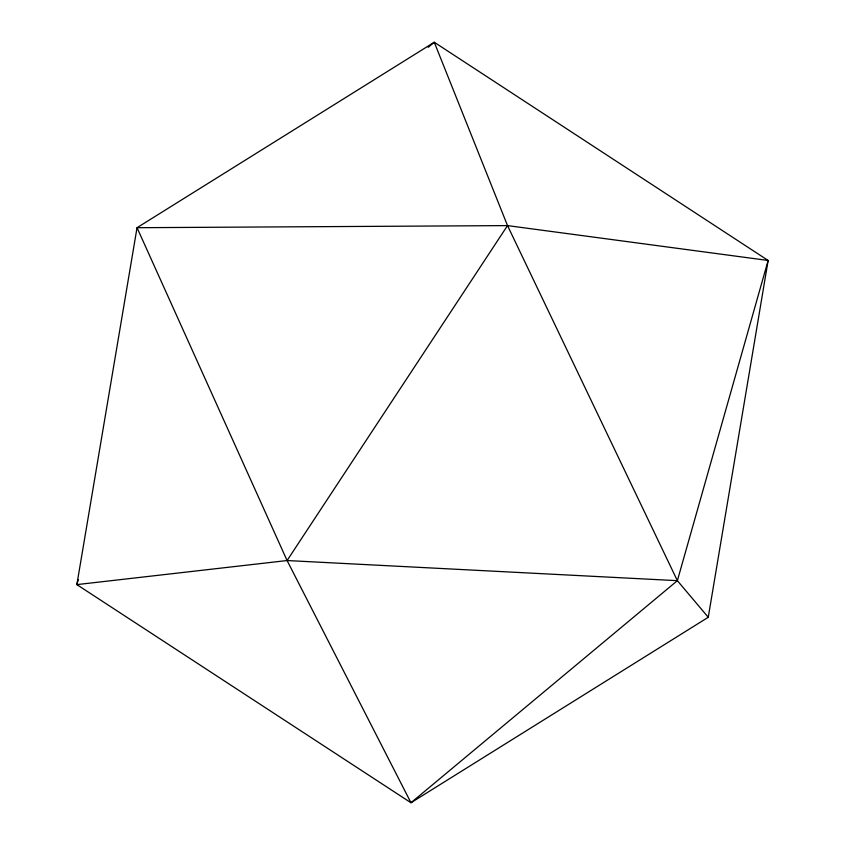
<?xml version="1.0" encoding="UTF-8"?>
<svg xmlns="http://www.w3.org/2000/svg" width="845" height="845" viewBox="0 0 845 845"><rect width="100%" height="100%" fill="white"/><g stroke="black" fill="none" stroke-linecap="round" stroke-linejoin="round"><path stroke-width="1.27" d="M708.258 617.272L768.137 260.471L434.267 42.25L137.038 227.706L76.863 584.613L410.976 802.75L708.258 617.272L677.373 580.673L507.518 225.604L434.267 42.25L428.183 47.32M677.373 580.673L768.137 260.471L507.518 225.604L137.038 227.706L287.089 560.541L410.976 802.75L677.373 580.673L287.089 560.541L76.863 584.613L78.3 579.554M287.089 560.541L507.518 225.604"/></g></svg>
